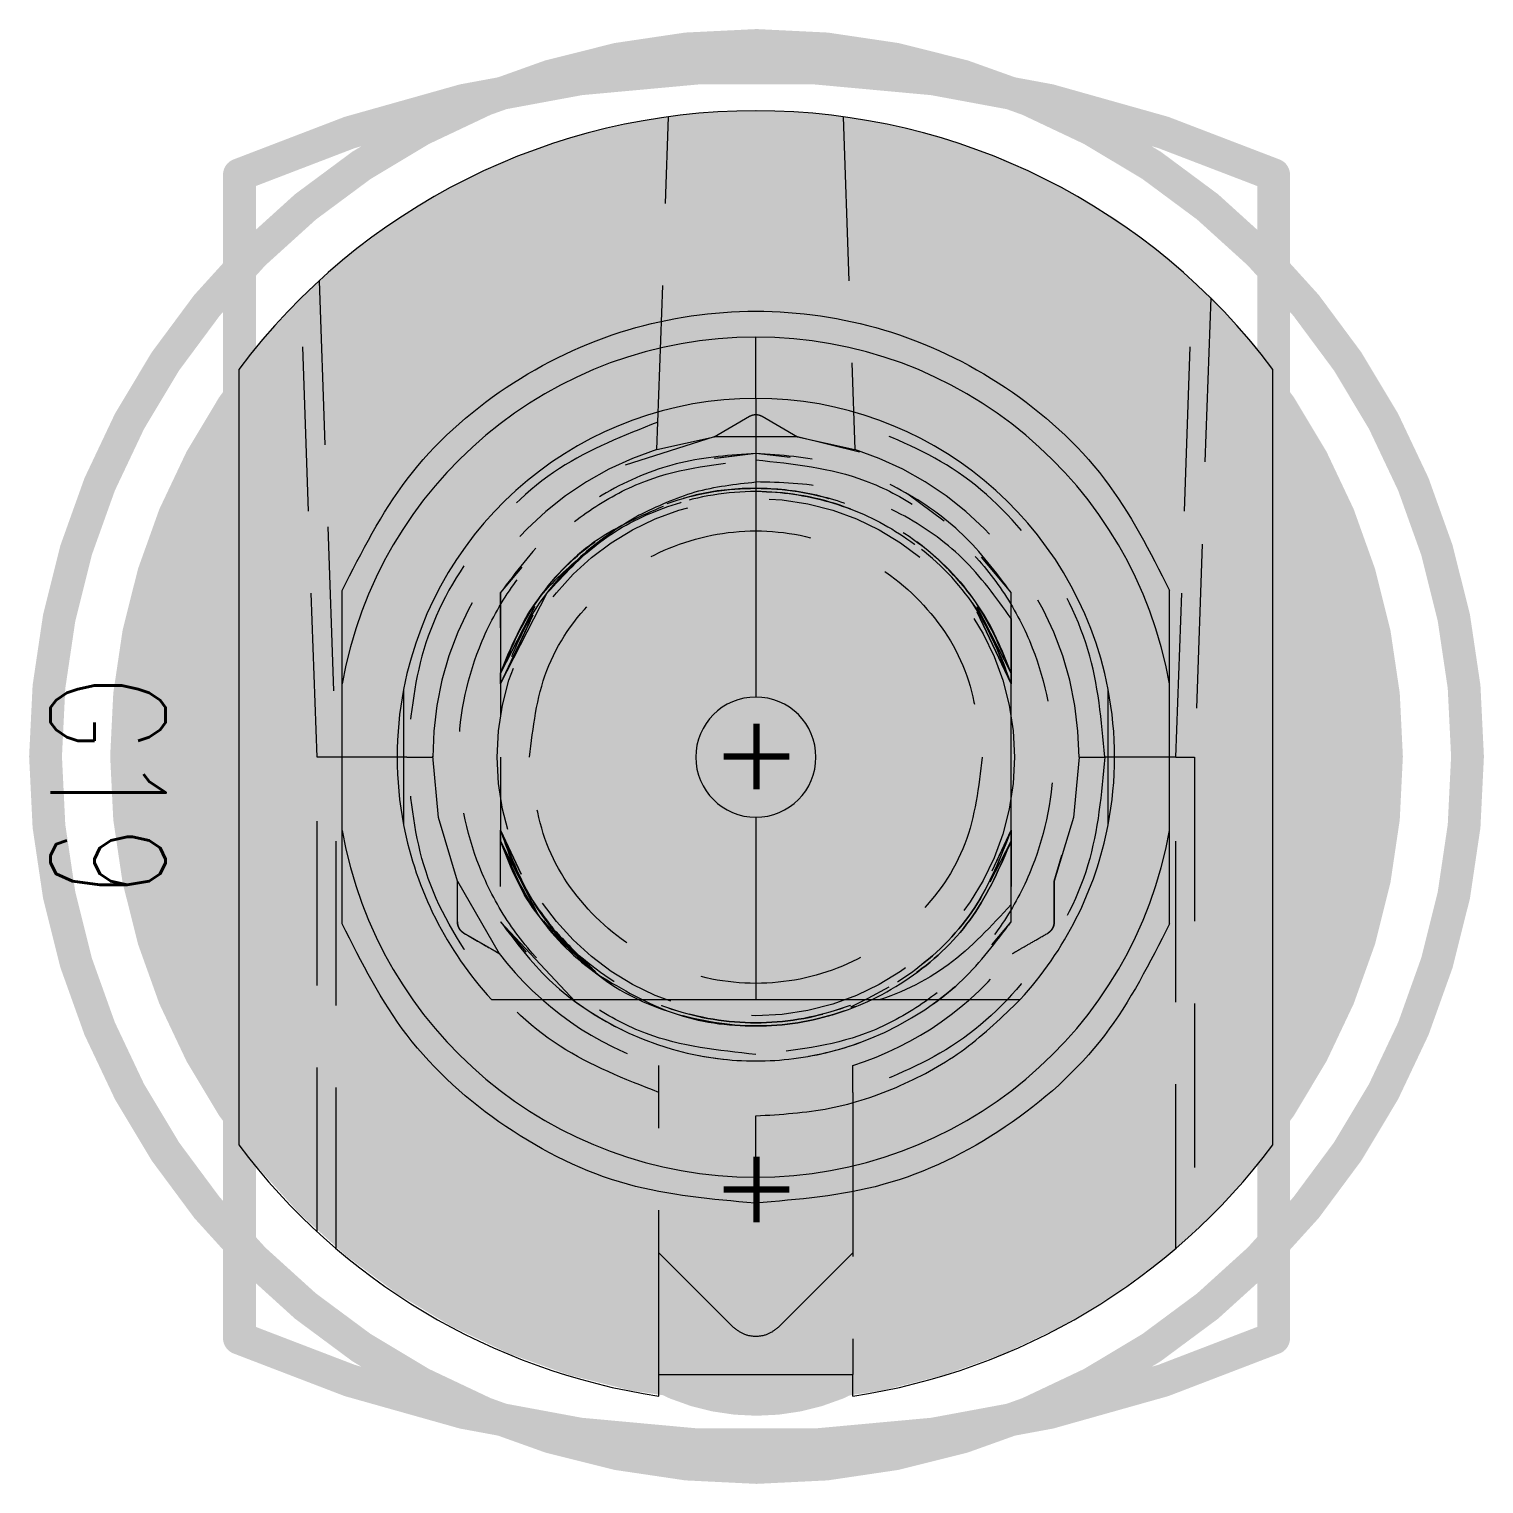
# Model space of a CAD drawing. Header units: millimetres. Extents: x 5 to 1395, y 5 to 415.
# Drawn here: x 1042.64 to 1053.89, y 98.57 to 109.83 of the extents above; entities that cross this region are included whole.
import ezdxf

# ---------------------------------------------------------------- set-up
doc = ezdxf.new("R2010")
doc.units = ezdxf.units.MM
doc.linetypes.add('HIDDEN', pattern=[1.905, 1.27, -0.635])
for name, color, linetype in [('DRIL_PLTE_THRU_01', 16, 'Continuous'), ('DRIL_PLTE_THRU_02', 146, 'Continuous'), ('DRIL_PLTE_THRU_03', 56, 'Continuous'), ('DRIL_PLTE_THRU_04', 216, 'Continuous'), ('DRIL_PLTE_THRU_05', 34, 'Continuous'), ('DRIL_PLTE_THRU_06', 96, 'Continuous'), ('DRIL_PLTE_THRU_07', 171, 'Continuous'), ('DRIL_PLTE_THRU_08', 176, 'Continuous'), ('DRIL_SYMBOL', 2, 'Continuous'), ('PADS_BOT', 5, 'Continuous'), ('PADS_INNER', 1, 'Continuous'), ('PADS_TOP', 1, 'Continuous'), ('PART_NAME_01', 1, 'Continuous'), ('PART_TOP_2DLINE_26', 5, 'Continuous'), ('PART_TOP_2DLINE_27', 5, 'Continuous')]:
    doc.layers.add(name, color=color, linetype=linetype)
doc.styles.add('W0$127', font='simplex', dxfattribs={"width": 0.75})

# ---------------------------------------------------------------- blocks, each defined once
blk = doc.blocks.new('SMOOTH_0$254')
at = {"const_width": 0.127}
blk.add_lwpolyline([(-0.0635, 0, 1), (0.0635, 0, 1)], format="xyb", close=True, dxfattribs=at)
blk = doc.blocks.new('PART_BODY_TOP_1')
at = {"layer": 'PART_TOP_2DLINE_26', "const_width": 0.254}
blk.add_lwpolyline([(5.5, 0, 1), (-5.5, 0, 1)], format="xyb", close=True, dxfattribs=at)
at = {"layer": 'PART_TOP_2DLINE_27', "const_width": 0.254}
blk.add_lwpolyline([(-4.5, 4), (4.5, 4, -0.208911), (4.5, -4), (-4.5, -4, -0.208911)], format="xyb", close=True, dxfattribs=at)
at = {"layer": 'PART_TOP_2DLINE_27'}
for p in [(-4.5, 4), (4.5, 4), (-4.5, -4), (4.5, -4)]:
    blk.add_blockref('SMOOTH_0$254', p, dxfattribs=at)
blk = doc.blocks.new('DRIL_SYMBOL_5$15')
at = {"layer": 'DRIL_SYMBOL', "const_width": 0.0508}
for points in [[(0, -0.254), (0, 0.254)], [(-0.254, 0), (0.254, 0)]]:
    blk.add_lwpolyline(points, dxfattribs=at)
blk = doc.blocks.new('DRIL_HOLE_5$15')
at = {"const_width": 2.575}
blk.add_lwpolyline([(-1.2875, 0, 1), (1.2875, 0, 1)], format="xyb", close=True, dxfattribs=at)
blk.add_blockref('DRIL_SYMBOL_5$15', (0, 0))
blk = doc.blocks.new('PAD_0')
at = {"const_width": 5}
blk.add_lwpolyline([(0, -2.5, 1), (0, 2.5, 1)], format="xyb", close=True, dxfattribs=at)
blk = doc.blocks.new('STK_TOP_181')
at = {"layer": 'DRIL_PLTE_THRU_01'}
blk.add_blockref('DRIL_HOLE_5$15', (0, 0), dxfattribs=at)
at = {"layer": 'DRIL_PLTE_THRU_02'}
blk.add_blockref('DRIL_HOLE_5$15', (0, 0), dxfattribs=at)
at = {"layer": 'DRIL_PLTE_THRU_03'}
blk.add_blockref('DRIL_HOLE_5$15', (0, 0), dxfattribs=at)
at = {"layer": 'DRIL_PLTE_THRU_04'}
blk.add_blockref('DRIL_HOLE_5$15', (0, 0), dxfattribs=at)
at = {"layer": 'DRIL_PLTE_THRU_05'}
blk.add_blockref('DRIL_HOLE_5$15', (0, 0), dxfattribs=at)
at = {"layer": 'DRIL_PLTE_THRU_06'}
blk.add_blockref('DRIL_HOLE_5$15', (0, 0), dxfattribs=at)
at = {"layer": 'DRIL_PLTE_THRU_07'}
blk.add_blockref('DRIL_HOLE_5$15', (0, 0), dxfattribs=at)
at = {"layer": 'DRIL_PLTE_THRU_08'}
blk.add_blockref('DRIL_HOLE_5$15', (0, 0), dxfattribs=at)
at = {"layer": 'PADS_BOT'}
blk.add_blockref('PAD_0', (0, 0), dxfattribs=at)
at = {"layer": 'PADS_INNER'}
blk.add_blockref('PAD_0', (0, 0), dxfattribs=at)
at = {"layer": 'PADS_TOP'}
blk.add_blockref('PAD_0', (0, 0), dxfattribs=at)
blk = doc.blocks.new('DRIL_SYMBOL_2$55')
at = {"layer": 'DRIL_SYMBOL', "const_width": 0.0508}
for points in [[(0, -0.254), (0, 0.254)], [(-0.254, 0), (0.254, 0)]]:
    blk.add_lwpolyline(points, dxfattribs=at)
blk = doc.blocks.new('DRIL_HOLE_2$55')
at = {"const_width": 1.275}
blk.add_lwpolyline([(-0.6375, 0, 1), (0.6375, 0, 1)], format="xyb", close=True, dxfattribs=at)
blk.add_blockref('DRIL_SYMBOL_2$55', (0, 0))
blk = doc.blocks.new('PAD_1')
at = {"const_width": 1.75}
blk.add_lwpolyline([(0, -0.875, 1), (0, 0.875, 1)], format="xyb", close=True, dxfattribs=at)
blk = doc.blocks.new('STK_TOP_182')
at = {"layer": 'DRIL_PLTE_THRU_01'}
blk.add_blockref('DRIL_HOLE_2$55', (0, 0), dxfattribs=at)
at = {"layer": 'DRIL_PLTE_THRU_02'}
blk.add_blockref('DRIL_HOLE_2$55', (0, 0), dxfattribs=at)
at = {"layer": 'DRIL_PLTE_THRU_03'}
blk.add_blockref('DRIL_HOLE_2$55', (0, 0), dxfattribs=at)
at = {"layer": 'DRIL_PLTE_THRU_04'}
blk.add_blockref('DRIL_HOLE_2$55', (0, 0), dxfattribs=at)
at = {"layer": 'DRIL_PLTE_THRU_05'}
blk.add_blockref('DRIL_HOLE_2$55', (0, 0), dxfattribs=at)
at = {"layer": 'DRIL_PLTE_THRU_06'}
blk.add_blockref('DRIL_HOLE_2$55', (0, 0), dxfattribs=at)
at = {"layer": 'DRIL_PLTE_THRU_07'}
blk.add_blockref('DRIL_HOLE_2$55', (0, 0), dxfattribs=at)
at = {"layer": 'DRIL_PLTE_THRU_08'}
blk.add_blockref('DRIL_HOLE_2$55', (0, 0), dxfattribs=at)
at = {"layer": 'PADS_BOT'}
blk.add_blockref('PAD_1', (0, 0), dxfattribs=at)
at = {"layer": 'PADS_INNER'}
blk.add_blockref('PAD_1', (0, 0), dxfattribs=at)
at = {"layer": 'PADS_TOP'}
blk.add_blockref('PAD_1', (0, 0), dxfattribs=at)
blk = doc.blocks.new('SYM_TOP_3')
for name, p in [('PART_BODY_TOP_1', (0, 0)), ('STK_TOP_181', (0, 0)), ('STK_TOP_182', (3.35, 0))]:
    blk.add_blockref(name, p)
blk = doc.blocks.new('PART_TOP_8')
blk.add_blockref('SYM_TOP_3', (0, 0))
at = {"layer": 'PART_NAME_01', "style": 'W0$127', "width": 0.75}
blk.add_text('G19', height=0.889, dxfattribs=at).set_placement((-0.635, -5.461))
blk = doc.blocks.new('q')
at = {"rotation": 270}
blk.add_blockref('PART_TOP_8', (1048.265, 104.199), dxfattribs=at)

msp = doc.modelspace()

# ---------------------------------------------------------------- linework, layer by layer
at = {"color": 7, "linetype": 'HIDDEN', "lineweight": 0}
for p, q in [((1047.4949, 106.5739), (1047.5848, 109.148)), ((1048.9348, 109.148), (1049.0247, 106.5739)), ((1044.8811, 107.8795), (1045.0098, 104.1938)), ((1051.5098, 104.1938), (1051.6385, 107.8795)), ((1044.8654, 104.1938), (1044.7413, 107.7463)), ((1051.7783, 107.7463), (1051.6542, 104.1938)), ((1047.9369, 106.6728), (1048.2098, 106.8304)), ((1048.3098, 106.8304), (1048.5827, 106.6728)), ((1047.9369, 106.6728), (1047.2488, 106.4527)), ((1047.4949, 106.5739), (1047.9369, 106.6728)), ((1048.5827, 106.6728), (1047.9369, 106.6728)), ((1048.5827, 106.6728), (1049.0247, 106.5739)), ((1049.0606, 106.5537), (1048.5827, 106.6728)), ((1048.2598, 106.5438), (1047.9361, 106.5032)), ((1048.2598, 106.5438), (1047.9495, 106.5049)), ((1048.5248, 106.5106), (1048.2598, 106.5438)), ((1049.7164, 106.0183), (1049.4348, 106.2289)), ((1050.2348, 105.4673), (1050.0056, 105.7408)), ((1046.4503, 105.6647), (1046.2848, 105.4673)), ((1046.4016, 105.6066), (1046.2848, 105.4673)), ((1046.2848, 105.1947), (1046.2848, 105.4673)), ((1046.2848, 105.4673), (1046.2848, 104.8447)), ((1046.2848, 104.7598), (1046.646, 105.4653)), ((1050.2348, 104.8447), (1050.2348, 105.4673)), ((1046.2848, 104.8447), (1046.5491, 105.3587)), ((1046.5491, 105.3587), (1046.2848, 104.8447)), ((1046.2848, 104.8447), (1046.5491, 105.3587)), ((1050.2348, 104.8447), (1049.9714, 105.357)), ((1046.2848, 104.7598), (1046.5357, 105.2918)), ((1046.5357, 105.2918), (1046.2848, 104.7598)), ((1046.5146, 105.2916), (1046.2848, 104.8447)), ((1046.2848, 104.7598), (1046.5064, 105.2297)), ((1046.5063, 105.2296), (1046.2848, 104.7598)), ((1046.2849, 104.7598), (1046.5357, 105.2919)), ((1046.5357, 105.2919), (1046.2849, 104.7598)), ((1049.9724, 105.3163), (1050.2348, 104.7598)), ((1050.2348, 104.7598), (1049.9724, 105.3163)), ((1049.9724, 105.3163), (1050.2348, 104.7598)), ((1050.2348, 104.7598), (1049.9724, 105.3163)), ((1050.2348, 104.509), (1050.2348, 105.2664)), ((1050.2348, 105.2664), (1050.2348, 104.8447)), ((1045.5348, 104.7182), (1045.5348, 104.7182)), ((1046.2848, 104.7598), (1046.2848, 104.509)), ((1050.2348, 103.8785), (1050.2348, 104.509)), ((1045.0098, 104.1938), (1044.8654, 104.1938)), ((1044.8655, 100.5225), (1044.8655, 104.1938)), ((1045.5598, 104.1938), (1045.0098, 104.1938)), ((1045.5598, 104.1938), (1045.7598, 104.1938)), ((1046.2848, 104.1938), (1046.2848, 103.9257)), ((1046.2848, 104.1122), (1046.2848, 103.8785)), ((1050.7598, 104.1938), (1050.9598, 104.1938)), ((1051.5098, 104.1938), (1050.9598, 104.1938)), ((1051.5098, 104.1938), (1051.6542, 104.1938)), ((1051.6541, 104.1938), (1051.6541, 100.5225)), ((1046.2848, 103.8785), (1046.2848, 103.6278)), ((1050.2348, 102.9203), (1050.2348, 103.8785)), ((1045.0098, 103.5435), (1045.0098, 100.3941)), ((1046.4446, 103.2888), (1046.2848, 103.6278)), ((1046.2848, 103.6278), (1046.4446, 103.2888)), ((1046.2848, 103.1929), (1046.2848, 103.5429)), ((1046.5787, 102.9712), (1046.2848, 103.5429)), ((1046.5788, 102.9711), (1046.2848, 103.5429)), ((1046.2848, 103.5429), (1046.4088, 103.3018)), ((1050.0729, 103.228), (1050.2348, 103.5429)), ((1050.2348, 103.6278), (1050.0852, 103.3105)), ((1050.0873, 103.3149), (1050.2348, 103.6278)), ((1050.2348, 103.3405), (1050.2348, 103.5429)), ((1050.2348, 103.5429), (1050.2348, 103.1929)), ((1051.5098, 100.3941), (1051.5098, 103.5435)), ((1050.5682, 103.2339), (1050.6262, 103.4361)), ((1045.9514, 103.2339), (1046.2743, 102.6746)), ((1050.5682, 103.2339), (1050.5682, 102.9188)), ((1046.8622, 102.3046), (1046.2848, 102.9203)), ((1046.2848, 102.9203), (1046.4826, 102.6843)), ((1050.0854, 102.742), (1050.2348, 102.9203)), ((1046.2743, 102.6746), (1046.0014, 102.8322)), ((1047.5098, 99.4188), (1047.5098, 101.6)), ((1049.0098, 101.6), (1049.0098, 99.4188)), ((1048.083, 99.7857), (1047.5098, 100.3589)), ((1049.0098, 100.3589), (1048.4366, 99.7857))]:
    msp.add_line(p, q, dxfattribs=at)
at = {"color": 7, "linetype": 'Continuous', "lineweight": 15}
for p, q in [((1048.2598, 106.9688), (1048.2598, 107.4438)), ((1044.2598, 107.1938), (1044.2598, 101.1938)), ((1052.2598, 101.1938), (1052.2598, 107.1938)), ((1048.2598, 106.9688), (1048.2598, 104.6585)), ((1048.2598, 103.729), (1048.2598, 102.3188)), ((1048.2598, 100.9438), (1048.2598, 101.4188)), ((1047.5098, 99.4188), (1049.0098, 99.4188)), ((1047.5098, 99.2503), (1047.5098, 99.4188)), ((1049.0098, 99.2503), (1049.0098, 99.4188))]:
    msp.add_line(p, q, dxfattribs=at)
at = {"color": 7, "linetype": 'HIDDEN', "lineweight": 0, "flags": 128}
for points in [[(1049.2871, 105.973), (1049.2871, 105.973)], [(1046.2848, 105.4673), (1046.2848, 105.4673)], [(1050.2348, 105.4673), (1050.2348, 105.4673)], [(1050.2348, 105.4673), (1050.2348, 105.4673)], [(1050.2348, 105.4673), (1050.2348, 105.4673)], [(1050.2348, 105.4673), (1050.2348, 105.4673)], [(1050.2348, 105.4673), (1050.2348, 105.4673)], [(1050.2348, 105.4673), (1050.2348, 105.4673)], [(1050.2348, 105.4673), (1050.2348, 105.4673)], [(1050.039, 105.221), (1050.039, 105.221)], [(1046.2848, 104.7598), (1046.2848, 104.7598)], [(1046.2848, 104.7598), (1046.2848, 104.7598)], [(1046.2848, 104.7598), (1046.2848, 104.7598)], [(1046.2848, 104.7598), (1046.2848, 104.7598)], [(1046.2848, 104.7598), (1046.2848, 104.7598)], [(1046.2848, 104.7598), (1046.2848, 104.7598)], [(1046.2848, 104.7598), (1046.2848, 104.7598)], [(1046.2848, 104.7598), (1046.2848, 104.7598)], [(1050.2348, 104.509), (1050.2348, 104.509)], [(1045.9514, 103.2339), (1045.8036, 103.7281), (1045.7598, 104.2023)], [(1050.7598, 104.1938), (1050.7161, 103.7281), (1050.5682, 103.2339)], [(1050.2348, 103.8785), (1050.2348, 103.8785)], [(1046.2848, 103.6278), (1046.2848, 103.6278)], [(1046.2848, 103.6278), (1046.2848, 103.6278)], [(1046.2848, 103.6278), (1046.2848, 103.6278)], [(1046.2848, 103.6278), (1046.2848, 103.6278)], [(1046.2848, 103.6278), (1046.2848, 103.6278)], [(1046.2848, 102.9203), (1046.2848, 102.9203)], [(1050.2348, 102.9203), (1050.2348, 102.9203)], [(1050.2348, 102.9203), (1050.2348, 102.9203)], [(1050.2348, 102.9203), (1050.2348, 102.9203)], [(1050.2348, 102.9203), (1050.2348, 102.9203)], [(1050.2348, 102.9203), (1050.2348, 102.9203)], [(1050.2348, 102.9203), (1050.2348, 102.9203)], [(1050.2348, 102.9203), (1050.2348, 102.9203)], [(1050.2348, 102.9203), (1050.2348, 102.9203)], [(1049.0359, 102.2645), (1049.0073, 102.2608), (1048.9984, 102.2607), (1048.9971, 102.2609), (1048.9962, 102.2613), (1048.9961, 102.2614), (1048.996, 102.2615), (1048.996, 102.2615), (1048.996, 102.2616), (1048.996, 102.2616), (1048.996, 102.2616), (1048.996, 102.2616), (1048.996, 102.2615), (1048.996, 102.2613), (1048.996, 102.2612), (1048.996, 102.2612), (1048.996, 102.2612), (1048.996, 102.2612), (1048.996, 102.2612), (1048.996, 102.2613), (1048.9959, 102.2615), (1048.9959, 102.2617), (1048.9959, 102.2618), (1048.9958, 102.2618), (1048.9958, 102.2618), (1048.9958, 102.2619), (1048.9958, 102.2619), (1048.9958, 102.2619), (1048.9958, 102.2622), (1048.9959, 102.2626), (1048.9963, 102.2632), (1048.9992, 102.2658), (1049.1287, 102.33), (1049.2917, 102.4172)]]:
    msp.add_lwpolyline(points, dxfattribs=at)
at = {"color": 7, "linetype": 'HIDDEN', "lineweight": 0}
msp.add_circle((1048.2598, 104.1938), 2, dxfattribs=at)
at = {"color": 7, "linetype": 'Continuous', "lineweight": 15}
for radius, start, end in [(5, 36.8699, 143.1301), (3.25, 90, 169.93673), (3.25, 10.06327, 90), (2.775, 90, 169.10705), (2.775, 10.89295, 90), (2.775, 169.10676, 190.89295), (2.775, 349.10668, 10.89376), (0.4648, 90, 270), (0.4648, 270, 90), (2.775, 190.89324, 222.50663), (2.775, 317.49336, 349.10705), (3.25, 190.06327, 270), (3.25, 270, 349.93673), (5, 216.8699, 261.37307), (5, 278.62693, 323.1301)]:
    msp.add_arc((1048.2598, 104.1938), radius, start, end, dxfattribs=at)
at = {"color": 7, "linetype": 'HIDDEN', "lineweight": 0}
for radius, start, end in [(2.5, 107.81569, 180), (2.5, 0, 72.18431), (2.35, 233.50581, 327.18508), (2.5, 217.42024, 252.5424), (2.5, 287.4576, 322.57976)]:
    msp.add_arc((1048.2598, 104.1938), radius, start, end, dxfattribs=at)
at = {"color": 7, "linetype": 'Continuous', "lineweight": 15}
for points, knots in [([(1045.0598, 105.4832), (1045.2107, 105.7822), (1045.5195, 106.3939), (1046.3028, 107.0959), (1047.2425, 107.5444), (1048.2598, 107.6923), (1049.2772, 107.5444), (1050.2168, 107.0959), (1051.0001, 106.3939), (1051.3089, 105.7822), (1051.4598, 105.4832)], [0, 0, 0, 0, 0.1222034, 0.2500007, 0.3777966, 0.4999991, 0.6222034, 0.7499993, 0.8777966, 1, 1, 1, 1]), ([(1045.0598, 104.7617), (1045.0598, 104.7622), (1045.0598, 104.7634), (1045.0598, 104.7751), (1045.0598, 104.8185), (1045.0598, 105.0151), (1045.0598, 105.249), (1045.0598, 105.4452), (1045.0598, 105.4832)], [0, 0, 0, 0, 0.0169296, 0.0393016, 0.0816949, 0.236196, 0.8521553, 1, 1, 1, 1]), ([(1051.4598, 104.7617), (1051.4598, 104.7622), (1051.4598, 104.7634), (1051.4598, 104.7751), (1051.4598, 104.8185), (1051.4598, 105.0151), (1051.4598, 105.249), (1051.4598, 105.4452), (1051.4598, 105.4832)], [0, 0, 0, 0, 0.0169296, 0.0393016, 0.0816949, 0.236196, 0.8521553, 1, 1, 1, 1]), ([(1045.0598, 103.6259), (1045.0598, 103.8018), (1045.0598, 104.1542), (1045.0598, 104.5474), (1045.0598, 104.7398), (1045.0598, 104.7617)], [0, 0, 0, 0, 0.469099, 0.9396121, 1, 1, 1, 1]), ([(1045.5348, 104.7182), (1045.5348, 104.4281), (1045.5348, 104.075), (1045.5348, 103.7308), (1045.5348, 103.6694)], [0, 0, 0, 0, 0.8214873, 1, 1, 1, 1]), ([(1050.9848, 103.6694), (1050.9848, 103.9595), (1050.9848, 104.3126), (1050.9848, 104.6568), (1050.9848, 104.7182)], [0, 0, 0, 0, 0.8214964, 1, 1, 1, 1]), ([(1051.4598, 103.6259), (1051.4598, 103.8018), (1051.4598, 104.1542), (1051.4598, 104.5474), (1051.4598, 104.7398), (1051.4598, 104.7617)], [0, 0, 0, 0, 0.469099, 0.9396121, 1, 1, 1, 1]), ([(1045.0598, 102.9044), (1045.0598, 103.0389), (1045.0598, 103.2127), (1045.0598, 103.407), (1045.0598, 103.4876), (1045.0598, 103.5416), (1045.0598, 103.5812), (1045.0598, 103.6074), (1045.0598, 103.6214), (1045.0598, 103.6255), (1045.0598, 103.6258), (1045.0598, 103.6259)], [0, 0, 0, 0, 0.5219304, 0.6747053, 0.7796353, 0.8517317, 0.9016672, 0.9545653, 0.975882, 0.9930943, 1, 1, 1, 1]), ([(1051.4598, 102.9044), (1051.4598, 103.0389), (1051.4598, 103.2127), (1051.4598, 103.407), (1051.4598, 103.4876), (1051.4598, 103.5416), (1051.4598, 103.5812), (1051.4598, 103.6074), (1051.4598, 103.6214), (1051.4598, 103.6255), (1051.4598, 103.6258), (1051.4598, 103.6259)], [0, 0, 0, 0, 0.5219304, 0.6747053, 0.7796353, 0.8517317, 0.9016672, 0.9545653, 0.975882, 0.9930943, 1, 1, 1, 1]), ([(1048.2538, 100.7438), (1047.9203, 100.7724), (1047.2381, 100.831), (1046.3004, 101.2972), (1045.5187, 101.9941), (1045.2105, 102.6055), (1045.0598, 102.9044)], [0, 0, 0, 0, 0.24442248, 0.49999965, 0.75557677, 1, 1, 1, 1]), ([(1051.4598, 102.9044), (1051.3086, 102.6047), (1050.9993, 101.9915), (1050.2144, 101.2935), (1049.2727, 100.8279), (1048.5883, 100.7714), (1048.2538, 100.7438)], [0, 0, 0, 0, 0.2443911, 0.5000023, 0.7556117, 1, 1, 1, 1]), ([(1046.2141, 102.3188), (1046.6517, 102.3188), (1047.2546, 102.3188), (1048.0435, 102.3188), (1048.2598, 102.3188)], [0, 0, 0, 0, 0.7257579, 1, 1, 1, 1]), ([(1048.2598, 102.3188), (1048.4547, 102.3188), (1048.9591, 102.3188), (1049.6409, 102.3188), (1050.0899, 102.3188), (1050.3055, 102.3188)], [0, 0, 0, 0, 0.2465259, 0.6381371, 1, 1, 1, 1]), ([(1048.2598, 101.4188), (1048.4516, 101.4302), (1048.8351, 101.453), (1049.3843, 101.6378), (1049.8915, 101.9178), (1050.1675, 102.1851), (1050.3056, 102.3188)], [0, 0, 0, 0, 0.25000319, 0.50000408, 0.74999913, 1, 1, 1, 1])]:
    msp.add_open_spline(points, degree=3, knots=knots, dxfattribs=at)
at = {"color": 7, "linetype": 'HIDDEN', "lineweight": 0}
for points, knots in [([(1048.2098, 106.8304), (1048.2177, 106.8342), (1048.2335, 106.8418), (1048.2598, 106.8448), (1048.2861, 106.8418), (1048.3019, 106.8342), (1048.3098, 106.8304)], [0, 0, 0, 0, 0.2499195, 0.4999341, 0.7499487, 1, 1, 1, 1]), ([(1047.5023, 106.7853), (1047.2389, 106.6816), (1046.6977, 106.4685), (1046.0641, 105.8395), (1045.6382, 105.0549), (1045.5855, 104.4758), (1045.5598, 104.1938)], [0, 0, 0, 0, 0.2434223, 0.4999991, 0.7565773, 1, 1, 1, 1]), ([(1050.9598, 104.1938), (1050.9341, 104.4758), (1050.8814, 105.0549), (1050.4555, 105.8395), (1049.8219, 106.4685), (1049.2808, 106.6816), (1049.0173, 106.7853)], [0, 0, 0, 0, 0.2434222, 0.5000005, 0.7565775, 1, 1, 1, 1]), ([(1048.2598, 101.8938), (1047.9706, 101.9247), (1047.5241, 101.9724), (1046.9879, 102.2587), (1046.6225, 102.5558), (1046.3233, 102.9219), (1046.046, 103.4579), (1045.904, 104.1938), (1046.046, 104.9295), (1046.3232, 105.4655), (1046.6223, 105.8315), (1046.9878, 106.1288), (1047.5239, 106.4152), (1047.9706, 106.4629), (1048.2598, 106.4938)], [0, 0, 0, 0, 0.1197205, 0.1848231, 0.2499997, 0.3151018, 0.3802787, 0.5000001, 0.6197215, 0.6848232, 0.7500004, 0.815103, 0.8802796, 1, 1, 1, 1]), ([(1048.2598, 106.5438), (1048.0642, 106.5297), (1047.6731, 106.5016), (1047.1249, 106.276), (1046.6382, 105.9375), (1046.4026, 105.624), (1046.2848, 105.4673)], [0, 0, 0, 0, 0.2499985, 0.4999976, 0.7499993, 1, 1, 1, 1]), ([(1048.2598, 106.5438), (1048.0642, 106.5297), (1047.6731, 106.5016), (1047.1249, 106.276), (1046.6382, 105.9375), (1046.4026, 105.624), (1046.2848, 105.4673)], [0, 0, 0, 0, 0.24999853, 0.4999976, 0.74999927, 1, 1, 1, 1]), ([(1050.2348, 105.4673), (1050.117, 105.624), (1049.8814, 105.9375), (1049.3947, 106.276), (1048.8465, 106.5016), (1048.4554, 106.5297), (1048.2598, 106.5438)], [0, 0, 0, 0, 0.2500004, 0.4999967, 0.7499955, 1, 1, 1, 1]), ([(1050.2348, 105.4673), (1050.117, 105.624), (1049.8814, 105.9375), (1049.3947, 106.276), (1048.8465, 106.5016), (1048.4554, 106.5297), (1048.2598, 106.5438)], [0, 0, 0, 0, 0.2500004, 0.4999967, 0.7499955, 1, 1, 1, 1]), ([(1048.2598, 106.4938), (1048.549, 106.4629), (1048.9955, 106.4152), (1049.5317, 106.1289), (1049.8971, 105.8317), (1050.1963, 105.4657), (1050.4736, 104.9297), (1050.6156, 104.1938), (1050.4736, 103.458), (1050.1964, 102.922), (1049.8973, 102.5561), (1049.5318, 102.2588), (1048.9957, 101.9724), (1048.549, 101.9247), (1048.2598, 101.8938)], [0, 0, 0, 0, 0.119722, 0.1848244, 0.2500008, 0.3151018, 0.3802789, 0.4999999, 0.6197209, 0.6848233, 0.749999, 0.8151018, 0.8802779, 1, 1, 1, 1]), ([(1046.2848, 104.8447), (1046.3715, 105.0446), (1046.545, 105.4445), (1047.0233, 105.9057), (1047.6082, 106.205), (1048.2598, 106.3074), (1048.9114, 106.205), (1049.4963, 105.9057), (1049.9746, 105.4445), (1050.1481, 105.0446), (1050.2348, 104.8447)], [0, 0, 0, 0, 0.1250003, 0.2500009, 0.3750003, 0.4999993, 0.6249988, 0.7499995, 0.874999, 1, 1, 1, 1]), ([(1050.2348, 104.7598), (1050.1539, 104.9666), (1049.9921, 105.3803), (1049.5156, 105.8625), (1048.9238, 106.1764), (1048.2598, 106.2842), (1047.5958, 106.1765), (1047.0041, 105.8625), (1046.5276, 105.3803), (1046.3657, 104.9666), (1046.2848, 104.7598)], [0, 0, 0, 0, 0.1250005, 0.2500005, 0.3749989, 0.500001, 0.6249998, 0.7500002, 0.8750002, 1, 1, 1, 1]), ([(1046.646, 105.4653), (1046.7741, 105.6036), (1047.0302, 105.8803), (1047.5387, 106.1436), (1048.0926, 106.2678), (1048.6611, 106.235), (1049.1997, 106.0502), (1049.6653, 105.7255), (1050.0363, 105.2893), (1050.1686, 104.9363), (1050.2348, 104.7598)], [0, 0, 0, 0, 0.1250014, 0.25, 0.375002, 0.5000028, 0.6250007, 0.7499995, 0.8750008, 1, 1, 1, 1]), ([(1047.3553, 106.0662), (1047.4979, 106.1343), (1047.7848, 106.2712), (1048.1008, 106.3056), (1048.2598, 106.3229)], [0, 0, 0, 0, 0.4970622, 1, 1, 1, 1]), ([(1050.2348, 104.8447), (1050.18, 104.9819), (1050.0704, 105.2565), (1049.8004, 105.6124), (1049.4673, 105.9064), (1049.078, 106.1226), (1048.6521, 106.2522), (1048.2092, 106.2874), (1047.7656, 106.2342), (1047.492, 106.1222), (1047.3553, 106.0662)], [0, 0, 0, 0, 0.12499952, 0.25000119, 0.37499886, 0.50000186, 0.62500179, 0.75000115, 0.87499923, 1, 1, 1, 1]), ([(1050.2348, 105.2664), (1050.1176, 105.4293), (1049.8848, 105.753), (1049.3918, 106.0938), (1048.8404, 106.3075), (1048.4524, 106.3178), (1048.2598, 106.3229)], [0, 0, 0, 0, 0.2550541, 0.506735, 0.7550527, 1, 1, 1, 1]), ([(1047.5427, 106.1333), (1047.3699, 106.0581), (1046.9979, 105.8962), (1046.5461, 105.4416), (1046.3719, 105.0437), (1046.2848, 104.8447)], [0, 0, 0, 0, 0.3025435, 0.6512742, 1, 1, 1, 1]), ([(1047.3553, 106.0662), (1047.2211, 105.9837), (1046.9542, 105.8194), (1046.7484, 105.5829), (1046.646, 105.4653)], [0, 0, 0, 0, 0.502466, 1, 1, 1, 1]), ([(1046.5098, 104.1938), (1046.5361, 104.4228), (1046.5887, 104.8809), (1046.9934, 105.4634), (1047.5719, 105.8527), (1048.2598, 105.9893), (1048.9477, 105.8527), (1049.5262, 105.4634), (1049.9309, 104.8809), (1049.9835, 104.4228), (1050.0098, 104.1938)], [0, 0, 0, 0, 0.1249996, 0.2499999, 0.3750009, 0.4999995, 0.6250008, 0.7499996, 0.8749999, 1, 1, 1, 1]), ([(1046.2848, 104.8447), (1046.3675, 105.0487), (1046.5073, 105.3933), (1046.7848, 105.637), (1046.898, 105.7364)], [0, 0, 0, 0, 0.5921142, 1, 1, 1, 1]), ([(1046.2848, 104.7598), (1046.2848, 104.7601), (1046.2848, 104.7609), (1046.2848, 104.7678), (1046.2848, 104.7944), (1046.2848, 104.8229), (1046.2848, 104.8447)], [0, 0, 0, 0, 0.0688702, 0.1454185, 0.34492, 1, 1, 1, 1]), ([(1046.2848, 104.8447), (1046.2848, 104.823), (1046.2848, 104.795), (1046.2848, 104.7678), (1046.2848, 104.7609), (1046.2848, 104.7601), (1046.2848, 104.7598)], [0, 0, 0, 0, 0.6593617, 0.8552805, 0.9304921, 1, 1, 1, 1]), ([(1046.2848, 104.7598), (1046.2848, 104.7601), (1046.2848, 104.7609), (1046.2848, 104.7678), (1046.2848, 104.7944), (1046.2848, 104.8229), (1046.2848, 104.8447)], [0, 0, 0, 0, 0.0689442, 0.1455862, 0.3451607, 1, 1, 1, 1]), ([(1050.2348, 104.7598), (1050.2348, 104.7601), (1050.2348, 104.7609), (1050.2348, 104.7677), (1050.2348, 104.7944), (1050.2348, 104.8228), (1050.2348, 104.8447)], [0, 0, 0, 0, 0.06886311, 0.14538299, 0.34483209, 1, 1, 1, 1]), ([(1050.2348, 104.7598), (1050.2348, 104.7601), (1050.2348, 104.7609), (1050.2348, 104.7678), (1050.2348, 104.7944), (1050.2348, 104.8229), (1050.2348, 104.8447)], [0, 0, 0, 0, 0.0689513, 0.1455587, 0.3451341, 1, 1, 1, 1]), ([(1050.2348, 104.8447), (1050.2348, 104.823), (1050.2348, 104.7949), (1050.2348, 104.7677), (1050.2348, 104.7609), (1050.2348, 104.7601), (1050.2348, 104.7598)], [0, 0, 0, 0, 0.6595793, 0.8554169, 0.9305729, 1, 1, 1, 1]), ([(1047.5098, 101.6), (1047.2455, 101.7033), (1046.7026, 101.9154), (1046.0663, 102.5447), (1045.6386, 103.3307), (1045.5856, 103.9112), (1045.5598, 104.1938)], [0, 0, 0, 0, 0.24339401, 0.50000099, 0.75660755, 1, 1, 1, 1]), ([(1050.0098, 104.1938), (1049.9835, 103.9647), (1049.9309, 103.5066), (1049.5262, 102.9241), (1048.9478, 102.5349), (1048.2598, 102.3982), (1047.5719, 102.5349), (1046.9934, 102.9241), (1046.5887, 103.5066), (1046.5361, 103.9647), (1046.5098, 104.1938)], [0, 0, 0, 0, 0.125, 0.2500003, 0.3749994, 0.5000005, 0.6249989, 0.7500003, 0.8750005, 1, 1, 1, 1]), ([(1050.9598, 104.1938), (1050.934, 103.9112), (1050.881, 103.3307), (1050.4533, 102.5447), (1049.817, 101.9154), (1049.2741, 101.7033), (1049.0098, 101.6)], [0, 0, 0, 0, 0.2433921, 0.4999991, 0.7566095, 1, 1, 1, 1]), ([(1046.2848, 103.6278), (1046.2848, 103.6274), (1046.2848, 103.6266), (1046.2848, 103.6198), (1046.2848, 103.5932), (1046.2848, 103.5647), (1046.2848, 103.5429)], [0, 0, 0, 0, 0.0688922, 0.1454464, 0.3449424, 1, 1, 1, 1]), ([(1046.2848, 103.5429), (1046.2848, 103.5645), (1046.2848, 103.5926), (1046.2848, 103.6198), (1046.2848, 103.6267), (1046.2848, 103.6274), (1046.2848, 103.6278)], [0, 0, 0, 0, 0.6594841, 0.8553269, 0.9305166, 1, 1, 1, 1]), ([(1046.2848, 103.6278), (1046.333, 103.4886), (1046.4294, 103.2101), (1046.6084, 102.9761), (1046.6979, 102.8591)], [0, 0, 0, 0, 0.50000229, 1, 1, 1, 1]), ([(1046.2848, 103.6278), (1046.333, 103.4886), (1046.4294, 103.2101), (1046.6084, 102.9761), (1046.6979, 102.8591)], [0, 0, 0, 0, 0.4999973, 1, 1, 1, 1]), ([(1050.2348, 103.6278), (1050.1539, 103.4209), (1049.9921, 103.0072), (1049.5156, 102.525), (1048.9238, 102.2111), (1048.2598, 102.1034), (1047.5958, 102.2111), (1047.0041, 102.5251), (1046.5275, 103.0072), (1046.3657, 103.4209), (1046.2848, 103.6278)], [0, 0, 0, 0, 0.1250004, 0.2499996, 0.3750018, 0.5000014, 0.6250008, 0.7500011, 0.8750009, 1, 1, 1, 1]), ([(1046.2848, 103.6278), (1046.3657, 103.4209), (1046.5275, 103.0072), (1047.0041, 102.5251), (1047.5958, 102.2111), (1048.2598, 102.1034), (1048.9238, 102.2111), (1049.5156, 102.525), (1049.9921, 103.0072), (1050.1539, 103.4209), (1050.2348, 103.6278)], [0, 0, 0, 0, 0.1249991, 0.2499989, 0.3749992, 0.4999986, 0.6249982, 0.7500004, 0.8749996, 1, 1, 1, 1]), ([(1050.2348, 103.6278), (1050.1538, 103.421), (1049.992, 103.0073), (1049.5155, 102.5251), (1048.9238, 102.2112), (1048.2598, 102.1034), (1047.5958, 102.2112), (1047.0041, 102.5251), (1046.5276, 103.0073), (1046.3658, 103.421), (1046.2848, 103.6278)], [0, 0, 0, 0, 0.1250002, 0.2499999, 0.3749988, 0.5000004, 0.6249992, 0.7500002, 0.8750004, 1, 1, 1, 1]), ([(1046.2848, 103.6278), (1046.3658, 103.421), (1046.5276, 103.0073), (1047.0041, 102.5251), (1047.5958, 102.2112), (1048.2598, 102.1034), (1048.9238, 102.2112), (1049.5155, 102.5251), (1049.992, 103.0073), (1050.1538, 103.421), (1050.2348, 103.6278)], [0, 0, 0, 0, 0.1249996, 0.2499998, 0.3750008, 0.4999996, 0.6250012, 0.7500001, 0.8749998, 1, 1, 1, 1]), ([(1050.2348, 103.6278), (1050.1538, 103.421), (1049.992, 103.0073), (1049.5155, 102.5251), (1048.9238, 102.2112), (1048.2598, 102.1034), (1047.5958, 102.2112), (1047.0041, 102.5251), (1046.5276, 103.0073), (1046.3658, 103.421), (1046.2848, 103.6278)], [0, 0, 0, 0, 0.1250004, 0.2500002, 0.3749992, 0.5000008, 0.6249996, 0.7499986, 0.8749984, 1, 1, 1, 1]), ([(1046.2848, 103.6278), (1046.3658, 103.421), (1046.5276, 103.0073), (1047.0041, 102.5251), (1047.5958, 102.2112), (1048.2598, 102.1034), (1048.9238, 102.2112), (1049.5155, 102.5251), (1049.992, 103.0073), (1050.1538, 103.421), (1050.2348, 103.6278)], [0, 0, 0, 0, 0.1250016, 0.2500014, 0.3750004, 0.4999992, 0.6250008, 0.7499998, 0.8749996, 1, 1, 1, 1]), ([(1047.023, 102.522), (1046.8604, 102.6636), (1046.5352, 102.9466), (1046.3683, 103.3441), (1046.2848, 103.5429)], [0, 0, 0, 0, 0.5000013, 1, 1, 1, 1]), ([(1046.7989, 102.7497), (1046.7223, 102.8188), (1046.4836, 103.034), (1046.3652, 103.3371), (1046.2848, 103.5429)], [0, 0, 0, 0, 0.3212763, 1, 1, 1, 1]), ([(1046.2848, 103.5429), (1046.3715, 103.343), (1046.545, 102.9431), (1047.0233, 102.4819), (1047.6082, 102.1826), (1048.2598, 102.0802), (1048.9114, 102.1826), (1049.4963, 102.4819), (1049.9747, 102.9431), (1050.1481, 103.343), (1050.2348, 103.5429)], [0, 0, 0, 0, 0.12499973, 0.24999887, 0.375, 0.49999915, 0.62499829, 0.7499991, 0.87500027, 1, 1, 1, 1]), ([(1050.2348, 103.5429), (1050.1481, 103.343), (1049.9747, 102.9431), (1049.4963, 102.4819), (1048.9117, 102.1827), (1048.259, 102.0796), (1047.6111, 102.1847), (1047.0288, 102.4662), (1046.7518, 102.7788), (1046.6193, 102.9284)], [0, 0, 0, 0, 0.1445631, 0.2891279, 0.4336898, 0.5782554, 0.7228177, 0.8673795, 1, 1, 1, 1]), ([(1050.2348, 103.5429), (1050.1481, 103.343), (1049.9747, 102.9431), (1049.4962, 102.4818), (1048.9117, 102.1828), (1048.2587, 102.0793), (1047.6122, 102.186), (1047.069, 102.4408), (1046.8217, 102.7154), (1046.7199, 102.8283)], [0, 0, 0, 0, 0.1492864, 0.2985753, 0.4478611, 0.5971509, 0.7464374, 0.8957231, 1, 1, 1, 1]), ([(1046.7299, 102.8184), (1046.8285, 102.7091), (1047.0729, 102.4383), (1047.6123, 102.1861), (1048.2587, 102.0792), (1048.9118, 102.1828), (1049.4962, 102.4818), (1049.9747, 102.9431), (1050.1481, 103.3429), (1050.2348, 103.5429)], [0, 0, 0, 0, 0.101377, 0.2511494, 0.4009176, 0.5506894, 0.7004609, 0.8502297, 1, 1, 1, 1]), ([(1050.2348, 103.5429), (1050.1481, 103.3429), (1049.9747, 102.9431), (1049.4962, 102.4818), (1048.9118, 102.1829), (1048.2584, 102.0789), (1047.6133, 102.1873), (1047.1003, 102.4207), (1046.8762, 102.6653), (1046.7989, 102.7497)], [0, 0, 0, 0, 0.1532183, 0.3064381, 0.4596554, 0.6128746, 0.7660904, 0.9193108, 1, 1, 1, 1]), ([(1047.0411, 102.5089), (1047.2285, 102.3977), (1047.6034, 102.1754), (1048.2611, 102.0821), (1048.9111, 102.1821), (1049.4964, 102.482), (1049.9746, 102.9431), (1050.1481, 103.3429), (1050.2348, 103.5429)], [0, 0, 0, 0, 0.16666799, 0.33333317, 0.50000212, 0.6666667, 0.83333473, 1, 1, 1, 1]), ([(1050.2348, 103.5429), (1050.2348, 103.5645), (1050.2348, 103.5926), (1050.2348, 103.6198), (1050.2348, 103.6267), (1050.2348, 103.6274), (1050.2348, 103.6278)], [0, 0, 0, 0, 0.6593366, 0.8552885, 0.930508, 1, 1, 1, 1]), ([(1050.2348, 103.6278), (1050.2348, 103.6274), (1050.2348, 103.6267), (1050.2348, 103.6198), (1050.2348, 103.5932), (1050.2348, 103.5647), (1050.2348, 103.5429)], [0, 0, 0, 0, 0.0688384, 0.1453163, 0.344692, 1, 1, 1, 1]), ([(1050.2348, 103.5429), (1050.2348, 103.5645), (1050.2348, 103.5926), (1050.2348, 103.6198), (1050.2348, 103.6267), (1050.2348, 103.6274), (1050.2348, 103.6278)], [0, 0, 0, 0, 0.6595704, 0.8553707, 0.9305324, 1, 1, 1, 1]), ([(1045.9514, 102.9188), (1045.9514, 103.0008), (1045.9514, 103.1092), (1045.9514, 103.2056), (1045.9514, 103.2303), (1045.9514, 103.2327), (1045.9514, 103.2339)], [0, 0, 0, 0, 0.6387162, 0.8437463, 0.9249997, 1, 1, 1, 1]), ([(1050.5682, 102.9188), (1050.5682, 103.0008), (1050.5682, 103.1092), (1050.5682, 103.2056), (1050.5682, 103.2303), (1050.5682, 103.2327), (1050.5682, 103.2339)], [0, 0, 0, 0, 0.6386718, 0.8437399, 0.9249969, 1, 1, 1, 1]), ([(1050.2348, 103.0548), (1050.0821, 102.888), (1049.7766, 102.5542), (1049.3242, 102.3401), (1049.0715, 102.2739), (1049.0359, 102.2645)], [0, 0, 0, 0, 0.4618253, 0.92413716, 1, 1, 1, 1]), ([(1046.0014, 102.8322), (1045.9942, 102.8371), (1045.9798, 102.8469), (1045.964, 102.8683), (1045.9534, 102.8927), (1045.9521, 102.9101), (1045.9514, 102.9188)], [0, 0, 0, 0, 0.2507961, 0.4999698, 0.7491973, 1, 1, 1, 1]), ([(1045.9514, 102.9188), (1045.9517, 102.9111), (1045.9521, 102.9007), (1045.9577, 102.8834), (1045.9614, 102.8751), (1045.9645, 102.8693), (1045.968, 102.8636), (1045.9734, 102.856), (1045.9858, 102.842), (1045.9948, 102.8364), (1046.0014, 102.8322)], [0, 0, 0, 0, 0.3001474, 0.4066779, 0.4526032, 0.4958552, 0.5401141, 0.5867242, 0.6945672, 1, 1, 1, 1]), ([(1046.2848, 102.9203), (1046.4026, 102.7637), (1046.6382, 102.4505), (1047.1249, 102.1098), (1047.6731, 101.8925), (1048.2598, 101.8194), (1048.8465, 101.8925), (1049.3947, 102.1098), (1049.8814, 102.4505), (1050.117, 102.7637), (1050.2348, 102.9203)], [0, 0, 0, 0, 0.1250003, 0.2500014, 0.3750006, 0.4999997, 0.625002, 0.7500011, 0.8749997, 1, 1, 1, 1]), ([(1050.5682, 102.9188), (1050.5675, 102.9101), (1050.5662, 102.8927), (1050.5557, 102.8683), (1050.5398, 102.8469), (1050.5254, 102.8371), (1050.5182, 102.8322)], [0, 0, 0, 0, 0.2508301, 0.5000122, 0.7491949, 1, 1, 1, 1]), ([(1050.5182, 102.8322), (1050.5247, 102.8363), (1050.5335, 102.8418), (1050.5457, 102.8553), (1050.551, 102.8627), (1050.5545, 102.8682), (1050.5577, 102.8741), (1050.5616, 102.8826), (1050.5675, 102.9003), (1050.5679, 102.9109), (1050.5682, 102.9188)], [0, 0, 0, 0, 0.3001257, 0.4066806, 0.452586, 0.4958807, 0.5400846, 0.5867306, 0.694529, 1, 1, 1, 1]), ([(1046.0014, 102.8322), (1046.0725, 102.7912), (1046.1663, 102.737), (1046.2499, 102.6887), (1046.2712, 102.6764), (1046.2733, 102.6752), (1046.2743, 102.6746)], [0, 0, 0, 0, 0.63871492, 0.84375322, 0.92500367, 1, 1, 1, 1]), ([(1046.6979, 102.8591), (1046.7845, 102.767), (1046.8862, 102.6589), (1046.9997, 102.5547), (1047.0193, 102.5328), (1047.0231, 102.5258), (1047.0235, 102.5235), (1047.0233, 102.5226), (1047.0231, 102.5222), (1047.023, 102.522)], [0, 0, 0, 0, 0.8053646, 0.9459592, 0.9826922, 0.9932304, 0.9969161, 0.9984959, 1, 1, 1, 1]), ([(1050.2453, 102.6746), (1050.2463, 102.6752), (1050.2484, 102.6764), (1050.2698, 102.6888), (1050.322, 102.7189), (1050.4091, 102.7692), (1050.4799, 102.8101), (1050.5182, 102.8322)], [0, 0, 0, 0, 0.074115, 0.1549267, 0.3599091, 0.6537074, 1, 1, 1, 1]), ([(1047.5098, 101.6), (1047.5098, 101.6278), (1047.5098, 101.6829), (1047.5098, 101.7511), (1047.5098, 101.8003), (1047.5098, 101.806), (1047.5098, 101.8089)], [0, 0, 0, 0, 0.25810494, 0.51260067, 0.75559521, 1, 1, 1, 1]), ([(1049.0098, 101.6), (1049.0098, 101.6278), (1049.0098, 101.6831), (1049.0098, 101.7512), (1049.0098, 101.8003), (1049.0098, 101.8061), (1049.0098, 101.8089)], [0, 0, 0, 0, 0.2586216, 0.5136163, 0.7560929, 1, 1, 1, 1]), ([(1048.4366, 99.7857), (1048.4108, 99.7652), (1048.3591, 99.7242), (1048.2598, 99.7066), (1048.1605, 99.7242), (1048.1089, 99.7652), (1048.083, 99.7857)], [0, 0, 0, 0, 0.249998, 0.5000187, 0.750002, 1, 1, 1, 1])]:
    msp.add_open_spline(points, degree=3, knots=knots, dxfattribs=at)

# ---------------------------------------------------------------- block references
msp.add_blockref('q', (0, 0))

doc.saveas('drawing.dxf')
